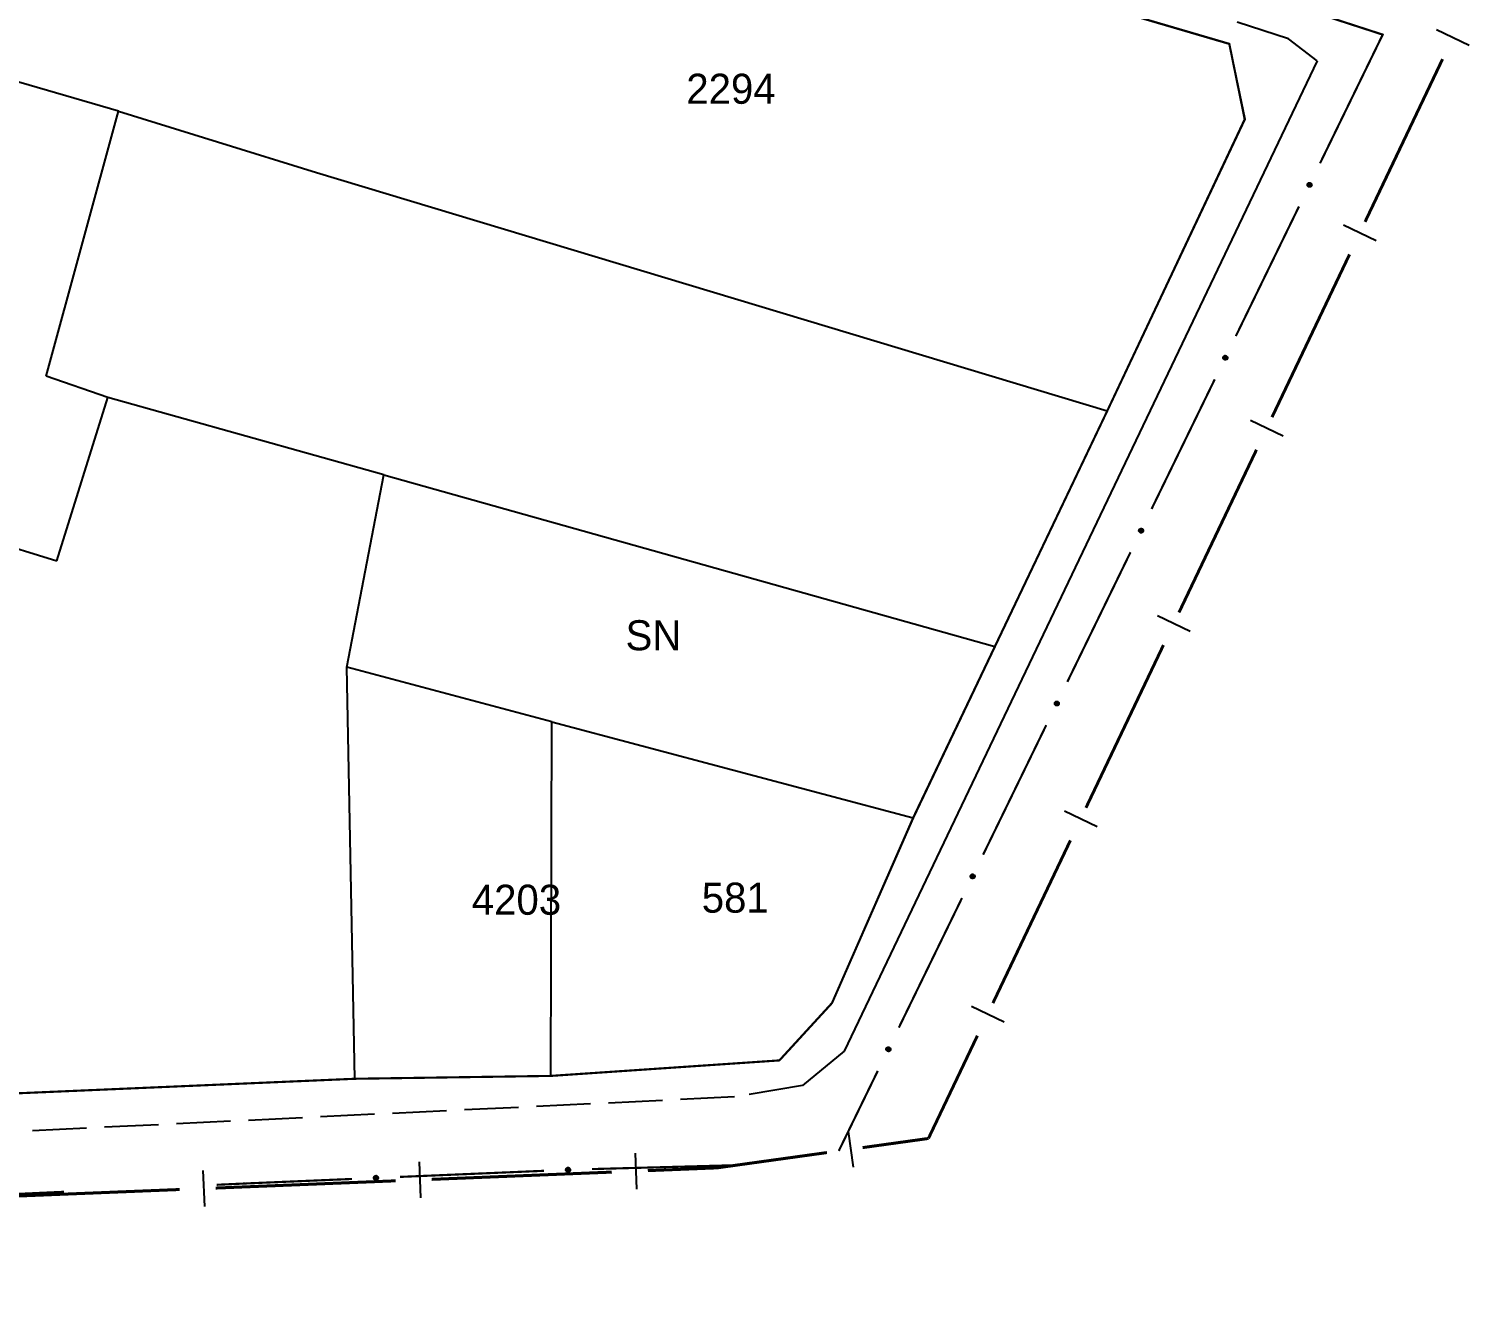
# Model space of a CAD drawing. Extents: x 203196 to 204359, y 4872588 to 4874244.
# Drawn here: x 203765.9 to 203885.8, y 4872601.4 to 4872707.7 of the extents above; entities that cross this region are included whole.
import ezdxf
from ezdxf.enums import TextEntityAlignment as Align

# ---------------------------------------------------------------- set-up
doc = ezdxf.new("R2010")
doc.units = 0
doc.header["$LTSCALE"] = 1.5
doc.header["$MEASUREMENT"] = 0
doc.linetypes.add('TRACO_11', pattern=[8, 3, -1, 3, -1])
doc.linetypes.add('TRACO_25', pattern=[8, 3, -1, 1, -1, 1, -1])
for name, color, linetype in [('CD_MALHA_LOTES', 7, 'CONTINUOUS'), ('LM-LIM-SETORES-BAIRROS', 250, 'CONTINUOUS'), ('RU-QUADRA', 210, 'CONTINUOUS'), ('SV-EIXO-RUA-N-PAV', 6, 'CONTINUOUS'), ('SV-EIXO-RUA-PAV', 20, 'CONTINUOUS'), ('SV-RUA-NAO-PAV', 7, 'CONTINUOUS'), ('SV-RUA-PAVIM', 7, 'CONTINUOUS'), ('Th_NmrPort', 1, 'CONTINUOUS')]:
    doc.layers.add(name, color=color, linetype=linetype)

msp = doc.modelspace()

# ---------------------------------------------------------------- linework, layer by layer
at = {"layer": 'CD_MALHA_LOTES', "linetype": 'Continuous', "flags": 128}
for points in [[(203798.956055, 4872726.027703), (203865.804537, 4872706.430252)], [(203865.804537, 4872706.430252), (203867.085229, 4872700.153865), (203855.650066, 4872675.901961)], [(203773.351793, 4872700.834632), (203760.638576, 4872704.531093)], [(203767.338073, 4872678.784325), (203773.351793, 4872700.834632)], [(203773.351793, 4872700.834632), (203789.831102, 4872695.734718)], [(203789.831102, 4872695.734718), (203855.650066, 4872675.901961)], [(203772.460872, 4872677.002482), (203767.338073, 4872678.784325)], [(203768.228994, 4872663.415929), (203772.460872, 4872677.002482)], [(203795.441309, 4872670.577521), (203772.460872, 4872677.002482)], [(203855.650066, 4872675.901961), (203846.288277, 4872656.285226)], [(203792.347565, 4872654.565801), (203795.441309, 4872670.577521)], [(203795.441309, 4872670.577521), (203846.288277, 4872656.285226)], [(203762.438005, 4872665.197772), (203768.228994, 4872663.415929)], [(203846.288277, 4872656.285226), (203839.490478, 4872642.041088)], [(203809.415306, 4872650.031322), (203792.347565, 4872654.565801)], [(203793.020647, 4872620.331629), (203792.347565, 4872654.565801)], [(203809.339904, 4872620.570549), (203809.415306, 4872650.031322)], [(203809.415306, 4872650.031322), (203839.490478, 4872642.041088)], [(203839.490478, 4872642.041088), (203832.736649, 4872626.62969), (203828.358651, 4872621.859412), (203809.339904, 4872620.570549)], [(203793.020647, 4872620.331629), (203762.182387, 4872619.003564)], [(203809.339904, 4872620.570549), (203793.020647, 4872620.331629)]]:
    msp.add_lwpolyline(points, dxfattribs=at)
at = {"layer": 'LM-LIM-SETORES-BAIRROS'}
for points in [[(203883.061671, 4872707.614192), (203885.769888, 4872706.323624)], [(203875.318267, 4872691.364893), (203878.026484, 4872690.074326)], [(203867.574863, 4872675.115595), (203870.283079, 4872673.825028)], [(203859.831459, 4872658.866297), (203862.539675, 4872657.57573)], [(203852.088055, 4872642.616999), (203854.796271, 4872641.326431)], [(203844.344651, 4872626.367701), (203847.052867, 4872625.077133)], [(203834.091483, 4872615.953105), (203834.504424, 4872612.981661)], [(203816.350088, 4872614.146742), (203816.470796, 4872611.149171)], [(203780.379241, 4872612.69825), (203780.499948, 4872609.70068)], [(203798.364665, 4872613.422496), (203798.485372, 4872610.424925)]]:
    msp.add_lwpolyline(points, dxfattribs=at)
at = {"layer": 'LM-LIM-SETORES-BAIRROS', "const_width": 0.25}
for points in [[(203883.555401, 4872705.16343), (203877.102565, 4872691.622348)], [(203875.811997, 4872688.914132), (203869.35916, 4872675.37305)], [(203868.068593, 4872672.664834), (203861.615756, 4872659.123752)], [(203860.325189, 4872656.415536), (203853.872352, 4872642.874454)], [(203852.581785, 4872640.166237), (203846.128948, 4872626.625156)], [(203844.838381, 4872623.916939), (203840.966678, 4872615.79229)], [(203840.966678, 4872615.79229), (203840.763486, 4872615.365897)], [(203840.763486, 4872615.365897), (203835.288435, 4872614.60503)], [(203832.316991, 4872614.19209), (203823.402658, 4872612.953267)], [(203814.412062, 4872612.567485), (203799.424209, 4872611.963947)], [(203823.162084, 4872612.919835), (203817.409632, 4872612.688192)], [(203823.402658, 4872612.953267), (203823.162084, 4872612.919835)], [(203778.441214, 4872611.118993), (203763.453361, 4872610.515455)], [(203796.426638, 4872611.843239), (203781.438785, 4872611.239701)]]:
    msp.add_lwpolyline(points, dxfattribs=at)
at = {"layer": 'RU-QUADRA', "linetype": 'Continuous', "const_width": 0.18, "flags": 128}
msp.add_lwpolyline([(203762.182387, 4872619.003564), (203793.020647, 4872620.331629), (203809.339904, 4872620.570549), (203828.358651, 4872621.859412), (203832.736649, 4872626.62969), (203839.490478, 4872642.041088), (203846.288277, 4872656.285226), (203855.650066, 4872675.901961), (203867.085229, 4872700.153865), (203865.804537, 4872706.430252), (203853.079936, 4872710.160625), (203798.956055, 4872726.027703), (203769.74858, 4872734.590232), (203755.939277, 4872738.638599)], dxfattribs=at)
at = {"layer": 'SV-EIXO-RUA-N-PAV', "const_width": 0.18}
msp.add_lwpolyline([(203878.573246, 4872707.19672), (203869.061017, 4872710.281767)], dxfattribs=at)
at = {"layer": 'SV-EIXO-RUA-PAV', "const_width": 0.18}
for points in [[(203878.573246, 4872707.19672), (203873.356237, 4872696.495163)], [(203878.612601, 4872707.282655), (203878.573246, 4872707.19672)], [(203871.603428, 4872692.899658), (203866.345001, 4872682.113141)], [(203864.592192, 4872678.517635), (203859.333765, 4872667.731119)], [(203857.580956, 4872664.135613), (203852.322529, 4872653.349096)], [(203850.56972, 4872649.75359), (203845.311293, 4872638.967074)], [(203843.558484, 4872635.371568), (203838.300057, 4872624.585051)], [(203836.547248, 4872620.989545), (203833.479832, 4872614.697411)], [(203833.479832, 4872614.697411), (203833.300091, 4872614.328711)], [(203808.768491, 4872612.675767), (203796.779276, 4872612.167133)], [(203824.761454, 4872613.142099), (203812.765792, 4872612.819467)], [(203781.793076, 4872611.524085), (203781.52641, 4872611.511866)], [(203783.926733, 4872611.621875), (203781.793076, 4872611.524085)], [(203784.79006, 4872611.658498), (203783.926733, 4872611.621875)], [(203792.782871, 4872611.997588), (203784.79006, 4872611.658498)], [(203768.826523, 4872610.92982), (203756.839106, 4872610.380427)]]:
    msp.add_lwpolyline(points, dxfattribs=at)
at = {"layer": 'SV-EIXO-RUA-PAV'}
for points in [[(203872.641742, 4872694.778324), (203872.658327, 4872694.732314), (203872.663173, 4872694.689379), (203872.656908, 4872694.652405), (203872.642852, 4872694.621176), (203872.624874, 4872694.590848), (203872.600002, 4872694.564269), (203872.565862, 4872694.540884), (203872.519824, 4872694.523923), (203872.475515, 4872694.52185), (203872.438938, 4872694.526053), (203872.405531, 4872694.538834), (203872.37636, 4872694.556793), (203872.349606, 4872694.583542), (203872.326246, 4872694.61837), (203872.310311, 4872694.665076), (203872.305849, 4872694.707201), (203872.312848, 4872694.742804), (203872.325911, 4872694.776308), (203872.344636, 4872694.807052), (203872.369201, 4872694.833001), (203872.404311, 4872694.856458), (203872.450618, 4872694.871575), (203872.492582, 4872694.876505), (203872.528274, 4872694.870008), (203872.560969, 4872694.856405), (203872.591608, 4872694.838743), (203872.619366, 4872694.814853), (203872.641742, 4872694.778324)], [(203865.630506, 4872680.396302), (203865.647091, 4872680.350291), (203865.651937, 4872680.307356), (203865.645672, 4872680.270383), (203865.631616, 4872680.239154), (203865.613638, 4872680.208825), (203865.588766, 4872680.182246), (203865.554626, 4872680.158862), (203865.508588, 4872680.1419), (203865.464279, 4872680.139827), (203865.427702, 4872680.14403), (203865.394295, 4872680.156812), (203865.365124, 4872680.174771), (203865.33837, 4872680.201519), (203865.31501, 4872680.236348), (203865.299075, 4872680.283053), (203865.294613, 4872680.325179), (203865.301612, 4872680.360782), (203865.314675, 4872680.394286), (203865.3334, 4872680.425029), (203865.357965, 4872680.450979), (203865.393075, 4872680.474436), (203865.439382, 4872680.489553), (203865.481346, 4872680.494483), (203865.517038, 4872680.487985), (203865.549733, 4872680.474382), (203865.580372, 4872680.45672), (203865.608131, 4872680.432831), (203865.630506, 4872680.396302)], [(203858.61927, 4872666.014279), (203858.635855, 4872665.968269), (203858.640701, 4872665.925334), (203858.634436, 4872665.88836), (203858.62038, 4872665.857132), (203858.602402, 4872665.826803), (203858.57753, 4872665.800224), (203858.54339, 4872665.776839), (203858.497352, 4872665.759878), (203858.453043, 4872665.757805), (203858.416466, 4872665.762008), (203858.383059, 4872665.77479), (203858.353888, 4872665.792748), (203858.327134, 4872665.819497), (203858.303774, 4872665.854325), (203858.287839, 4872665.901031), (203858.283377, 4872665.943156), (203858.290376, 4872665.978759), (203858.303439, 4872666.012263), (203858.322164, 4872666.043007), (203858.34673, 4872666.068956), (203858.381839, 4872666.092413), (203858.428146, 4872666.10753), (203858.47011, 4872666.11246), (203858.505802, 4872666.105963), (203858.538497, 4872666.09236), (203858.569136, 4872666.074698), (203858.596895, 4872666.050808), (203858.61927, 4872666.014279)], [(203851.608034, 4872651.632257), (203851.62462, 4872651.586246), (203851.629465, 4872651.543311), (203851.6232, 4872651.506338), (203851.609144, 4872651.475109), (203851.591166, 4872651.44478), (203851.566294, 4872651.418201), (203851.532154, 4872651.394817), (203851.486116, 4872651.377855), (203851.441807, 4872651.375782), (203851.40523, 4872651.379985), (203851.371823, 4872651.392767), (203851.342652, 4872651.410726), (203851.315898, 4872651.437474), (203851.292538, 4872651.472303), (203851.276603, 4872651.519009), (203851.272141, 4872651.561134), (203851.27914, 4872651.596737), (203851.292203, 4872651.630241), (203851.310928, 4872651.660984), (203851.335494, 4872651.686934), (203851.370603, 4872651.710391), (203851.41691, 4872651.725508), (203851.458874, 4872651.730438), (203851.494566, 4872651.72394), (203851.527261, 4872651.710337), (203851.5579, 4872651.692675), (203851.585659, 4872651.668786), (203851.608034, 4872651.632257)], [(203844.596798, 4872637.250234), (203844.613384, 4872637.204224), (203844.618229, 4872637.161289), (203844.611964, 4872637.124315), (203844.597908, 4872637.093087), (203844.57993, 4872637.062758), (203844.555058, 4872637.036179), (203844.520918, 4872637.012794), (203844.47488, 4872636.995833), (203844.430571, 4872636.99376), (203844.393994, 4872636.997963), (203844.360587, 4872637.010745), (203844.331416, 4872637.028703), (203844.304662, 4872637.055452), (203844.281302, 4872637.09028), (203844.265367, 4872637.136986), (203844.260905, 4872637.179111), (203844.267904, 4872637.214714), (203844.280967, 4872637.248218), (203844.299692, 4872637.278962), (203844.324258, 4872637.304911), (203844.359367, 4872637.328368), (203844.405674, 4872637.343485), (203844.447638, 4872637.348415), (203844.48333, 4872637.341918), (203844.516025, 4872637.328315), (203844.546664, 4872637.310653), (203844.574423, 4872637.286763), (203844.596798, 4872637.250234)], [(203837.585562, 4872622.868212), (203837.602148, 4872622.822201), (203837.606993, 4872622.779266), (203837.600728, 4872622.742293), (203837.586672, 4872622.711064), (203837.568694, 4872622.680735), (203837.543822, 4872622.654157), (203837.509682, 4872622.630772), (203837.463644, 4872622.613811), (203837.419335, 4872622.611737), (203837.382758, 4872622.61594), (203837.349351, 4872622.628722), (203837.320181, 4872622.646681), (203837.293426, 4872622.673429), (203837.270066, 4872622.708258), (203837.254131, 4872622.754964), (203837.249669, 4872622.797089), (203837.256669, 4872622.832692), (203837.269731, 4872622.866196), (203837.288456, 4872622.896939), (203837.313022, 4872622.922889), (203837.348131, 4872622.946346), (203837.394438, 4872622.961463), (203837.436402, 4872622.966393), (203837.472094, 4872622.959895), (203837.504789, 4872622.946292), (203837.535428, 4872622.92863), (203837.563187, 4872622.904741), (203837.585562, 4872622.868212)], [(203810.914911, 4872612.656648), (203810.882338, 4872612.620165), (203810.846883, 4872612.59547), (203810.811384, 4872612.583384), (203810.777229, 4872612.580884), (203810.741999, 4872612.582262), (203810.706786, 4872612.591488), (203810.669972, 4872612.610384), (203810.633145, 4872612.642803), (203810.610234, 4872612.680786), (203810.596524, 4872612.714955), (203810.591866, 4872612.75042), (203810.593778, 4872612.784621), (203810.604571, 4872612.820881), (203810.624085, 4872612.858002), (203810.657579, 4872612.894244), (203810.692505, 4872612.918216), (203810.727148, 4872612.929004), (203810.762832, 4872612.933461), (203810.798782, 4872612.931623), (203810.833295, 4872612.922367), (203810.870634, 4872612.902652), (203810.905967, 4872612.86912), (203810.930274, 4872612.834559), (203810.941546, 4872612.800076), (203810.945142, 4872612.764847), (203810.94419, 4872612.729494), (203810.93639, 4872612.693712), (203810.914911, 4872612.656648)], [(203794.92929, 4872611.978469), (203794.896718, 4872611.941985), (203794.861262, 4872611.91729), (203794.825763, 4872611.905205), (203794.791608, 4872611.902705), (203794.756378, 4872611.904083), (203794.721165, 4872611.913309), (203794.684351, 4872611.932205), (203794.647524, 4872611.964623), (203794.624614, 4872612.002606), (203794.610903, 4872612.036776), (203794.606246, 4872612.07224), (203794.608158, 4872612.106442), (203794.61895, 4872612.142702), (203794.638464, 4872612.179823), (203794.671958, 4872612.216065), (203794.706884, 4872612.240037), (203794.741528, 4872612.250825), (203794.777211, 4872612.255281), (203794.813161, 4872612.253444), (203794.847674, 4872612.244188), (203794.885013, 4872612.224473), (203794.920347, 4872612.190941), (203794.944653, 4872612.15638), (203794.955925, 4872612.121897), (203794.959521, 4872612.086667), (203794.958569, 4872612.051315), (203794.950769, 4872612.015532), (203794.92929, 4872611.978469)]]:
    msp.add_lwpolyline(points, close=True, dxfattribs=at)
for points in [[(203872.344636, 4872694.807052), (203872.305849, 4872694.707201)], [(203872.369201, 4872694.833001), (203872.310311, 4872694.665076)], [(203872.355588, 4872694.815847), (203872.310452, 4872694.69212)], [(203872.386482, 4872694.838737), (203872.321261, 4872694.6489)], [(203872.404311, 4872694.856458), (203872.326246, 4872694.61837)], [(203872.427157, 4872694.859895), (203872.3388, 4872694.603917)], [(203872.450618, 4872694.871575), (203872.349606, 4872694.583542)], [(203872.469748, 4872694.872528), (203872.364113, 4872694.574878)], [(203872.492582, 4872694.876505), (203872.37636, 4872694.556793)], [(203872.508215, 4872694.870474), (203872.391817, 4872694.550746)], [(203872.528274, 4872694.870008), (203872.405531, 4872694.538834)], [(203872.543095, 4872694.86106), (203872.420656, 4872694.535169)], [(203872.560969, 4872694.856405), (203872.438938, 4872694.526053)], [(203872.575614, 4872694.843689), (203872.461009, 4872694.527641)], [(203872.591608, 4872694.838743), (203872.475515, 4872694.52185)], [(203872.603287, 4872694.822608), (203872.500074, 4872694.526813)], [(203872.619366, 4872694.814853), (203872.519824, 4872694.523923)], [(203872.628569, 4872694.796621), (203872.542696, 4872694.536396)], [(203872.641742, 4872694.778324), (203872.565862, 4872694.540884)], [(203872.649758, 4872694.752895), (203872.585794, 4872694.559409)], [(203872.658327, 4872694.732314), (203872.600002, 4872694.564269)], [(203872.661195, 4872694.70785), (203872.61543, 4872694.585948)], [(203872.663173, 4872694.689379), (203872.624874, 4872694.590848)], [(203865.3334, 4872680.425029), (203865.294613, 4872680.325179)], [(203865.357965, 4872680.450979), (203865.299075, 4872680.283053)], [(203865.344352, 4872680.433824), (203865.299216, 4872680.310097)], [(203865.375246, 4872680.456715), (203865.310025, 4872680.266877)], [(203865.393075, 4872680.474436), (203865.31501, 4872680.236348)], [(203865.415921, 4872680.477872), (203865.327564, 4872680.221894)], [(203865.439382, 4872680.489553), (203865.33837, 4872680.201519)], [(203865.458512, 4872680.490506), (203865.352877, 4872680.192856)], [(203865.481346, 4872680.494483), (203865.365124, 4872680.174771)], [(203865.49698, 4872680.488451), (203865.380581, 4872680.168724)], [(203865.517038, 4872680.487985), (203865.394295, 4872680.156812)], [(203865.531859, 4872680.479038), (203865.40942, 4872680.153147)], [(203865.549733, 4872680.474382), (203865.427702, 4872680.14403)], [(203865.564378, 4872680.461667), (203865.449773, 4872680.145619)], [(203865.580372, 4872680.45672), (203865.464279, 4872680.139827)], [(203865.592051, 4872680.440586), (203865.488838, 4872680.144791)], [(203865.608131, 4872680.432831), (203865.508588, 4872680.1419)], [(203865.617333, 4872680.414598), (203865.531461, 4872680.154373)], [(203865.630506, 4872680.396302), (203865.554626, 4872680.158862)], [(203865.638522, 4872680.370872), (203865.574558, 4872680.177386)], [(203865.647091, 4872680.350291), (203865.588766, 4872680.182246)], [(203865.649959, 4872680.325828), (203865.604194, 4872680.203925)], [(203865.651937, 4872680.307356), (203865.613638, 4872680.208825)], [(203858.322164, 4872666.043007), (203858.283377, 4872665.943156)], [(203858.34673, 4872666.068956), (203858.287839, 4872665.901031)], [(203858.333116, 4872666.051802), (203858.28798, 4872665.928075)], [(203858.36401, 4872666.074692), (203858.298789, 4872665.884855)], [(203858.381839, 4872666.092413), (203858.303774, 4872665.854325)], [(203858.404685, 4872666.09585), (203858.316328, 4872665.839872)], [(203858.428146, 4872666.10753), (203858.327134, 4872665.819497)], [(203858.447276, 4872666.108483), (203858.341641, 4872665.810833)], [(203858.47011, 4872666.11246), (203858.353888, 4872665.792748)], [(203858.485744, 4872666.106429), (203858.369345, 4872665.786701)], [(203858.505802, 4872666.105963), (203858.383059, 4872665.77479)], [(203858.520623, 4872666.097015), (203858.398184, 4872665.771124)], [(203858.538497, 4872666.09236), (203858.416466, 4872665.762008)], [(203858.553142, 4872666.079644), (203858.438537, 4872665.763596)], [(203858.569136, 4872666.074698), (203858.453043, 4872665.757805)], [(203858.580816, 4872666.058563), (203858.477602, 4872665.762769)], [(203858.596895, 4872666.050808), (203858.497352, 4872665.759878)], [(203858.606098, 4872666.032576), (203858.520225, 4872665.772351)], [(203858.61927, 4872666.014279), (203858.54339, 4872665.776839)], [(203858.627286, 4872665.98885), (203858.563322, 4872665.795364)], [(203858.635855, 4872665.968269), (203858.57753, 4872665.800224)], [(203858.638723, 4872665.943805), (203858.592958, 4872665.821903)], [(203858.640701, 4872665.925334), (203858.602402, 4872665.826803)], [(203851.310928, 4872651.660984), (203851.272141, 4872651.561134)], [(203851.335494, 4872651.686934), (203851.276603, 4872651.519009)], [(203851.32188, 4872651.669779), (203851.276744, 4872651.546053)], [(203851.352774, 4872651.69267), (203851.287553, 4872651.502832)], [(203851.370603, 4872651.710391), (203851.292538, 4872651.472303)], [(203851.393449, 4872651.713827), (203851.305092, 4872651.457849)], [(203851.41691, 4872651.725508), (203851.315898, 4872651.437474)], [(203851.43604, 4872651.726461), (203851.330405, 4872651.428811)], [(203851.458874, 4872651.730438), (203851.342652, 4872651.410726)], [(203851.474508, 4872651.724406), (203851.358109, 4872651.404679)], [(203851.494566, 4872651.72394), (203851.371823, 4872651.392767)], [(203851.509387, 4872651.714993), (203851.386948, 4872651.389102)], [(203851.527261, 4872651.710337), (203851.40523, 4872651.379985)], [(203851.541906, 4872651.697622), (203851.427301, 4872651.381574)], [(203851.5579, 4872651.692675), (203851.441807, 4872651.375782)], [(203851.56958, 4872651.676541), (203851.466366, 4872651.380746)], [(203851.585659, 4872651.668786), (203851.486116, 4872651.377855)], [(203851.594862, 4872651.650554), (203851.508989, 4872651.390328)], [(203851.608034, 4872651.632257), (203851.532154, 4872651.394817)], [(203851.61605, 4872651.606827), (203851.552086, 4872651.413341)], [(203851.62462, 4872651.586246), (203851.566294, 4872651.418201)], [(203851.627487, 4872651.561783), (203851.581722, 4872651.43988)], [(203851.629465, 4872651.543311), (203851.591166, 4872651.44478)], [(203844.299692, 4872637.278962), (203844.260905, 4872637.179111)], [(203844.324258, 4872637.304911), (203844.265367, 4872637.136986)], [(203844.310644, 4872637.287757), (203844.265508, 4872637.16403)], [(203844.341538, 4872637.310647), (203844.276317, 4872637.12081)], [(203844.359367, 4872637.328368), (203844.281302, 4872637.09028)], [(203844.382213, 4872637.331805), (203844.293856, 4872637.075827)], [(203844.405674, 4872637.343485), (203844.304662, 4872637.055452)], [(203844.424804, 4872637.344438), (203844.319169, 4872637.046788)], [(203844.447638, 4872637.348415), (203844.331416, 4872637.028703)], [(203844.463272, 4872637.342384), (203844.346873, 4872637.022656)], [(203844.48333, 4872637.341918), (203844.360587, 4872637.010745)], [(203844.498151, 4872637.33297), (203844.375712, 4872637.007079)], [(203844.516025, 4872637.328315), (203844.393994, 4872636.997963)], [(203844.53067, 4872637.315599), (203844.416065, 4872636.999551)], [(203844.546664, 4872637.310653), (203844.430571, 4872636.99376)], [(203844.558344, 4872637.294518), (203844.455131, 4872636.998724)], [(203844.574423, 4872637.286763), (203844.47488, 4872636.995833)], [(203844.583626, 4872637.268531), (203844.497753, 4872637.008306)], [(203844.596798, 4872637.250234), (203844.520918, 4872637.012794)], [(203844.604814, 4872637.224805), (203844.54085, 4872637.031319)], [(203844.613384, 4872637.204224), (203844.555058, 4872637.036179)], [(203844.616251, 4872637.17976), (203844.570486, 4872637.057858)], [(203844.618229, 4872637.161289), (203844.57993, 4872637.062758)], [(203837.288456, 4872622.896939), (203837.249669, 4872622.797089)], [(203837.313022, 4872622.922889), (203837.254131, 4872622.754964)], [(203837.299409, 4872622.905735), (203837.254272, 4872622.782008)], [(203837.330302, 4872622.928625), (203837.265081, 4872622.738788)], [(203837.348131, 4872622.946346), (203837.270066, 4872622.708258)], [(203837.370977, 4872622.949783), (203837.28262, 4872622.693804)], [(203837.394438, 4872622.961463), (203837.293426, 4872622.673429)], [(203837.413568, 4872622.962416), (203837.307933, 4872622.664766)], [(203837.436402, 4872622.966393), (203837.320181, 4872622.646681)], [(203837.452036, 4872622.960361), (203837.335637, 4872622.640634)], [(203837.472094, 4872622.959895), (203837.349351, 4872622.628722)], [(203837.486915, 4872622.950948), (203837.364476, 4872622.625057)], [(203837.504789, 4872622.946292), (203837.382758, 4872622.61594)], [(203837.519434, 4872622.933577), (203837.404829, 4872622.617529)], [(203837.535428, 4872622.92863), (203837.419335, 4872622.611737)], [(203837.547108, 4872622.912496), (203837.443895, 4872622.616701)], [(203837.563187, 4872622.904741), (203837.463644, 4872622.613811)], [(203837.57239, 4872622.886509), (203837.486517, 4872622.626283)], [(203837.585562, 4872622.868212), (203837.509682, 4872622.630772)], [(203837.593578, 4872622.842783), (203837.529614, 4872622.649296)], [(203837.602148, 4872622.822201), (203837.543822, 4872622.654157)], [(203837.605016, 4872622.797738), (203837.55925, 4872622.675836)], [(203837.606993, 4872622.779266), (203837.568694, 4872622.680735)], [(203810.941546, 4872612.800076), (203810.591866, 4872612.75042)], [(203810.930274, 4872612.834559), (203810.593778, 4872612.784621)], [(203810.93241, 4872612.817939), (203810.595816, 4872612.76815)], [(203810.94073, 4872612.782782), (203810.595841, 4872612.735373)], [(203810.945142, 4872612.764847), (203810.596524, 4872612.714955)], [(203810.91591, 4872612.852748), (203810.603856, 4872612.804)], [(203810.905967, 4872612.86912), (203810.604571, 4872612.820881)], [(203810.940929, 4872612.745915), (203810.608425, 4872612.6963)], [(203810.94419, 4872612.729494), (203810.610234, 4872612.680786)], [(203810.884529, 4872612.884195), (203810.617348, 4872612.840082)], [(203810.870634, 4872612.902652), (203810.624085, 4872612.858002)], [(203810.935558, 4872612.711544), (203810.626288, 4872612.661548)], [(203810.93639, 4872612.693712), (203810.633145, 4872612.642803)], [(203810.846564, 4872612.909899), (203810.648563, 4872612.876916)], [(203810.924734, 4872612.676941), (203810.655, 4872612.628622)], [(203810.833295, 4872612.922367), (203810.657579, 4872612.894244)], [(203810.914911, 4872612.656648), (203810.669972, 4872612.610384)], [(203810.811729, 4872612.926176), (203810.681431, 4872612.906991)], [(203810.798782, 4872612.931623), (203810.692505, 4872612.918216)], [(203810.896361, 4872612.637496), (203810.69575, 4872612.60167)], [(203810.882338, 4872612.620165), (203810.706786, 4872612.591488)], [(203810.862188, 4872612.606), (203810.733195, 4872612.588236)], [(203810.846883, 4872612.59547), (203810.741999, 4872612.582262)], [(203794.955925, 4872612.121897), (203794.606246, 4872612.07224)], [(203794.944653, 4872612.15638), (203794.608158, 4872612.106442)], [(203794.946789, 4872612.13976), (203794.610195, 4872612.08997)], [(203794.955109, 4872612.104603), (203794.61022, 4872612.057193)], [(203794.959521, 4872612.086667), (203794.610903, 4872612.036776)], [(203794.930289, 4872612.174569), (203794.618235, 4872612.125821)], [(203794.920347, 4872612.190941), (203794.61895, 4872612.142702)], [(203794.955308, 4872612.067736), (203794.622804, 4872612.01812)], [(203794.958569, 4872612.051315), (203794.624614, 4872612.002606)], [(203794.898909, 4872612.206016), (203794.631727, 4872612.161903)], [(203794.885013, 4872612.224473), (203794.638464, 4872612.179823)], [(203794.949937, 4872612.033365), (203794.640667, 4872611.983369)], [(203794.950769, 4872612.015532), (203794.647524, 4872611.964623)], [(203794.860943, 4872612.23172), (203794.662943, 4872612.198737)], [(203794.939113, 4872611.998762), (203794.669379, 4872611.950443)], [(203794.847674, 4872612.244188), (203794.671958, 4872612.216065)], [(203794.92929, 4872611.978469), (203794.684351, 4872611.932205)], [(203794.826109, 4872612.247997), (203794.69581, 4872612.228812)], [(203794.813161, 4872612.253444), (203794.706884, 4872612.240037)], [(203794.91074, 4872611.959317), (203794.710129, 4872611.923491)], [(203794.896718, 4872611.941985), (203794.721165, 4872611.913309)], [(203794.876567, 4872611.927821), (203794.747574, 4872611.910057)], [(203794.861262, 4872611.91729), (203794.756378, 4872611.904083)]]:
    msp.add_lwpolyline(points, dxfattribs=at)
at = {"layer": 'SV-RUA-NAO-PAV', "linetype": 'TRACO_25'}
msp.add_polyline3d([(203873.119992, 4872705.020946, 12.262516), (203870.743672, 4872706.848755, 12.262516), (203859.878561, 4872710.367714, 12.262516), (203821.816633, 4872722.695098, 12.812545), (203764.10992, 4872740.895697, 13.051688), (203712.598554, 4872756.281785, 13.50606), (203671.017853, 4872768.292008, 13.274888), (203652.916864, 4872774.071528, 13.354602), (203633.907294, 4872780.301426, 13.354602), (203610.835985, 4872787.288443, 13.418374), (203560.564185, 4872804.783149, 12.956031), (203478.038285, 4872829.445514, 12.956031)], dxfattribs=at)
at = {"layer": 'SV-RUA-PAVIM', "linetype": 'Continuous'}
msp.add_polyline3d([(203873.119992, 4872705.020946, 12.113484), (203833.748141, 4872622.629139, 11.447565)], dxfattribs=at)
at = {"layer": 'SV-RUA-PAVIM', "linetype": 'TRACO_11'}
msp.add_polyline3d([(203833.748141, 4872622.629139, 11.467443), (203830.279379, 4872619.759028, 11.666224), (203824.629964, 4872618.819299, 11.745738), (203685.758072, 4872612.127928, 12.202936), (203590.973828, 4872606.983749, 12.580622), (203509.128611, 4872603.028833, 13.296236), (203478.030787, 4872601.413192, 13.186907)], dxfattribs=at)

# ---------------------------------------------------------------- texts
at = {"layer": 'Th_NmrPort', "color": 1}
for s, p in [('2294', (203820.611952, 4872702.694698)), ('SN', (203815.557268, 4872657.229287)), ('4203', (203802.757998, 4872635.226853)), ('581', (203821.895228, 4872635.400098))]:
    msp.add_text(s, height=2.5, dxfattribs=at).set_placement(p, align=Align.MIDDLE_LEFT)

doc.saveas('drawing.dxf')
